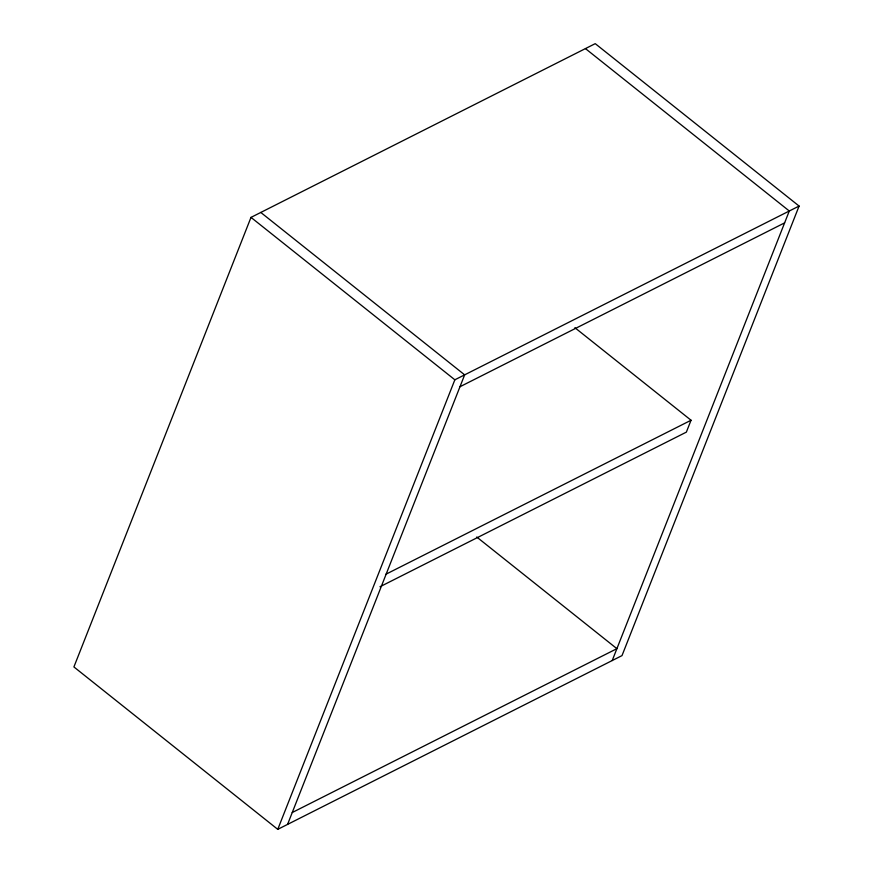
<?xml version="1.0" encoding="UTF-8"?>
<svg xmlns="http://www.w3.org/2000/svg" width="873" height="873" viewBox="0 0 873 873"><rect width="100%" height="100%" fill="white"/><g stroke="black" fill="none" stroke-linecap="round" stroke-linejoin="round"><path stroke-width="1.31" d="M250.998 217.388L73.91 666.939L277.767 829.35L622.002 655.612L799.09 206.061L595.233 43.65L250.998 217.388L454.855 379.799L799.09 206.061M277.767 829.35L454.855 379.799M287.566 824.407L464.654 374.855L260.787 212.445M574.892 327.702L691.045 420.24L686.364 432.124L379.962 586.765M612.213 660.555L789.29 211.004L585.434 48.593M459.973 386.739L784.609 222.877M385.855 574.27L691.045 420.24M292.248 812.523L616.895 648.672L476.734 537.015"/></g></svg>
